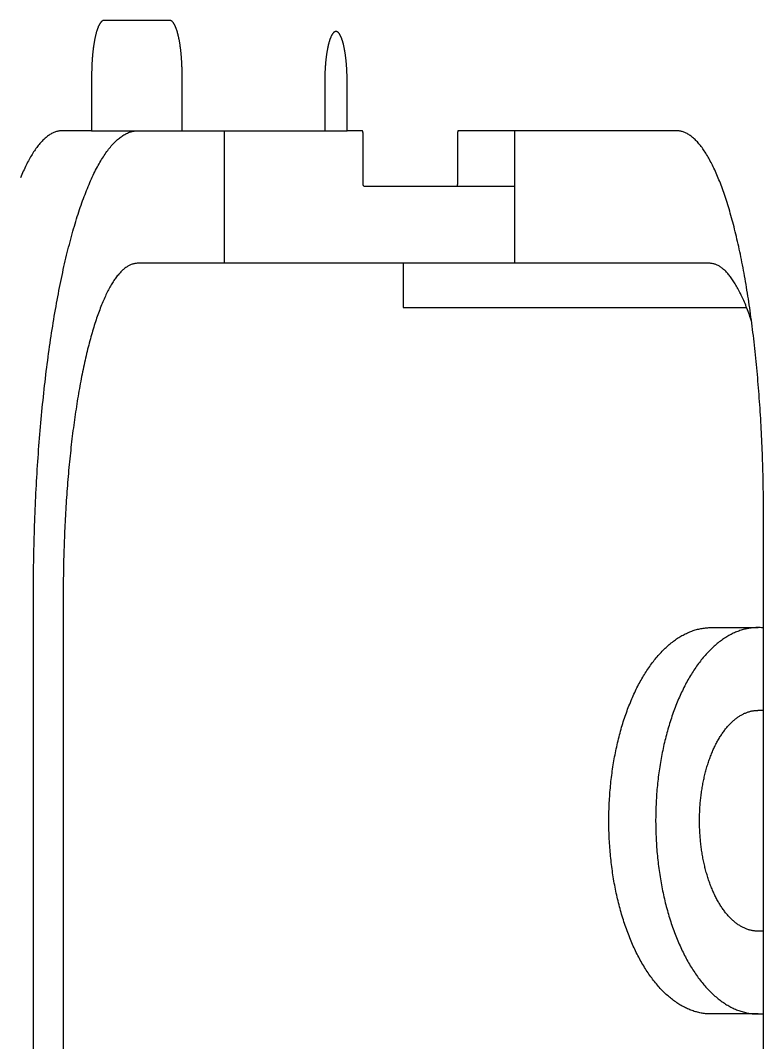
# Model space of a CAD drawing. Header units: millimetres. Extents: x 1084702 to 1166801, y 36632 to 124519.
# Drawn here: x 1098235.1 to 1098302.4, y 58023.4 to 58116 of the extents above; entities that cross this region are included whole.
import ezdxf

# ---------------------------------------------------------------- set-up
doc = ezdxf.new("R2010")
doc.units = ezdxf.units.MM
doc.header["$LTSCALE"] = 250
doc.linetypes.add('CENTER', pattern=[3, 2.5, -0.25, 0, -0.25])
doc.layers.get('0').update_dxf_attribs({"color": 255})

# ---------------------------------------------------------------- blocks, each defined once
blk = doc.blocks.new('PK65002M m platform_top')
at = {"linetype": 'Continuous'}
for p, q in [((-10151.965, 3397.2), (-10151.965, 3300.678)), ((-10088.515, 3307.677), (-10088.515, 3386.626)), ((-10085.816, 3386.626), (-10085.816, 3307.677)), ((-10151.462, 3345.676), (-10147.222, 3345.676)), ((-10151.965, 3338.176), (-10151.462, 3338.176)), ((-10151.965, 3318.176), (-10151.455, 3318.176)), ((-10147.222, 3310.676), (-10151.462, 3310.676)), ((-10119.317, 3281.677), (-10150.427, 3281.677)), ((-10119.317, 3277.677), (-10119.317, 3281.677)), ((-10147.061, 3277.677), (-10125.271, 3277.677)), ((-10129.389, 3265.678), (-10129.389, 3277.677)), ((-10125.271, 3277.677), (-10124.911, 3277.677)), ((-10124.911, 3277.677), (-10095.264, 3277.677)), ((-10103.106, 3265.678), (-10103.106, 3277.677)), ((-10115.752, 3270.678), (-10129.389, 3270.678)), ((-10115.684, 3270.388), (-10115.684, 3265.969)), ((-10144.091, 3265.678), (-10124.3, 3265.678)), ((-10115.617, 3265.678), (-10114.236, 3265.678)), ((-10114.236, 3265.678), (-10114.236, 3261.178)), ((-10099.29, 3265.678), (-10114.236, 3265.678)), ((-10112.211, 3261.178), (-10112.211, 3265.678)), ((-10099.29, 3265.678), (-10099.29, 3260.678)), ((-10096.164, 3265.677), (-10099.29, 3265.677)), ((-10091.088, 3265.678), (-10096.164, 3265.678)), ((-10091.088, 3260.678), (-10091.088, 3265.678)), ((-10091.088, 3265.678), (-10088.402, 3265.678)), ((-10098.165, 3255.678), (-10092.213, 3255.678))]:
    blk.add_line(p, q, dxfattribs=at)
for points in [[(-10151.462, 3345.676), (-10151.565, 3345.675), (-10151.668, 3345.672), (-10151.77, 3345.667), (-10151.873, 3345.659), (-10151.965, 3345.65)], [(-10144.012, 3338.598), (-10144.074, 3338.753), (-10144.136, 3338.907), (-10144.2, 3339.059), (-10144.264, 3339.21), (-10144.329, 3339.36), (-10144.395, 3339.508), (-10144.462, 3339.655), (-10144.53, 3339.801), (-10144.599, 3339.945), (-10144.668, 3340.088), (-10144.739, 3340.229), (-10144.81, 3340.369), (-10144.882, 3340.507), (-10144.955, 3340.644), (-10145.028, 3340.779), (-10145.103, 3340.913), (-10145.178, 3341.045), (-10145.254, 3341.176), (-10145.33, 3341.305), (-10145.408, 3341.432), (-10145.486, 3341.558), (-10145.565, 3341.682), (-10145.645, 3341.805), (-10145.725, 3341.926), (-10145.806, 3342.045), (-10145.888, 3342.162), (-10145.971, 3342.278), (-10146.054, 3342.392), (-10146.138, 3342.505), (-10146.222, 3342.615), (-10146.308, 3342.724), (-10146.393, 3342.831), (-10146.48, 3342.936), (-10146.567, 3343.04), (-10146.655, 3343.141), (-10146.743, 3343.241), (-10146.832, 3343.339), (-10146.921, 3343.435), (-10147.011, 3343.529), (-10147.102, 3343.621), (-10147.193, 3343.712), (-10147.285, 3343.8), (-10147.377, 3343.887), (-10147.47, 3343.971), (-10147.563, 3344.054), (-10147.657, 3344.135), (-10147.751, 3344.214), (-10147.845, 3344.291), (-10147.94, 3344.365), (-10148.036, 3344.438), (-10148.132, 3344.509), (-10148.228, 3344.578), (-10148.325, 3344.645), (-10148.422, 3344.71), (-10148.52, 3344.772), (-10148.618, 3344.833), (-10148.716, 3344.892), (-10148.815, 3344.948), (-10148.914, 3345.003), (-10149.013, 3345.055), (-10149.113, 3345.105), (-10149.213, 3345.154), (-10149.313, 3345.2), (-10149.414, 3345.244), (-10149.515, 3345.286), (-10149.616, 3345.326), (-10149.717, 3345.364), (-10149.818, 3345.399), (-10149.92, 3345.433), (-10150.022, 3345.464), (-10150.124, 3345.493), (-10150.226, 3345.52), (-10150.328, 3345.545), (-10150.431, 3345.568), (-10150.534, 3345.588), (-10150.636, 3345.607), (-10150.74, 3345.623), (-10150.843, 3345.637), (-10150.946, 3345.649), (-10151.049, 3345.659), (-10151.153, 3345.667), (-10151.256, 3345.672), (-10151.359, 3345.675), (-10151.462, 3345.676)], [(-10147.222, 3345.676), (-10147.119, 3345.675), (-10147.016, 3345.672), (-10146.914, 3345.667), (-10146.811, 3345.659), (-10146.709, 3345.649), (-10146.606, 3345.638), (-10146.504, 3345.624), (-10146.401, 3345.608), (-10146.299, 3345.589), (-10146.197, 3345.569), (-10146.095, 3345.547), (-10145.994, 3345.522), (-10145.892, 3345.495), (-10145.791, 3345.467), (-10145.689, 3345.436), (-10145.588, 3345.403), (-10145.487, 3345.367), (-10145.387, 3345.33), (-10145.286, 3345.291), (-10145.186, 3345.249), (-10145.086, 3345.206), (-10144.986, 3345.16), (-10144.886, 3345.112), (-10144.787, 3345.062), (-10144.688, 3345.01), (-10144.589, 3344.956), (-10144.491, 3344.9), (-10144.393, 3344.842), (-10144.295, 3344.782), (-10144.198, 3344.72), (-10144.101, 3344.656), (-10144.004, 3344.589), (-10143.908, 3344.521), (-10143.813, 3344.451), (-10143.717, 3344.378), (-10143.622, 3344.304), (-10143.528, 3344.228), (-10143.433, 3344.149), (-10143.34, 3344.069), (-10143.247, 3343.987), (-10143.154, 3343.903), (-10143.062, 3343.817), (-10142.97, 3343.729), (-10142.879, 3343.639), (-10142.788, 3343.547), (-10142.698, 3343.453), (-10142.609, 3343.357), (-10142.52, 3343.26), (-10142.431, 3343.16), (-10142.343, 3343.059), (-10142.256, 3342.956), (-10142.169, 3342.851), (-10142.083, 3342.744), (-10141.998, 3342.635), (-10141.913, 3342.525), (-10141.829, 3342.413), (-10141.745, 3342.299), (-10141.663, 3342.183), (-10141.581, 3342.066), (-10141.499, 3341.947), (-10141.418, 3341.826), (-10141.338, 3341.703), (-10141.259, 3341.579), (-10141.18, 3341.453), (-10141.103, 3341.326), (-10141.025, 3341.196), (-10140.949, 3341.065), (-10140.874, 3340.933), (-10140.799, 3340.799), (-10140.725, 3340.663), (-10140.652, 3340.526), (-10140.579, 3340.388), (-10140.508, 3340.247), (-10140.437, 3340.106), (-10140.367, 3339.963), (-10140.298, 3339.818), (-10140.23, 3339.672), (-10140.162, 3339.524), (-10140.096, 3339.375), (-10140.03, 3339.225), (-10139.966, 3339.073), (-10139.902, 3338.92), (-10139.839, 3338.765), (-10139.777, 3338.61), (-10139.715, 3338.452), (-10139.655, 3338.294), (-10139.596, 3338.134), (-10139.538, 3337.973), (-10139.48, 3337.811), (-10139.424, 3337.648), (-10139.369, 3337.484), (-10139.314, 3337.318), (-10139.261, 3337.152), (-10139.209, 3336.984), (-10139.157, 3336.816), (-10139.107, 3336.647), (-10139.058, 3336.477), (-10139.009, 3336.305), (-10138.962, 3336.133), (-10138.916, 3335.96), (-10138.871, 3335.786), (-10138.827, 3335.611), (-10138.784, 3335.435), (-10138.742, 3335.258), (-10138.701, 3335.081), (-10138.661, 3334.903), (-10138.622, 3334.723), (-10138.584, 3334.543), (-10138.547, 3334.363), (-10138.511, 3334.181), (-10138.477, 3333.998), (-10138.443, 3333.815), (-10138.41, 3333.631), (-10138.379, 3333.447), (-10138.348, 3333.262), (-10138.319, 3333.076), (-10138.291, 3332.889), (-10138.264, 3332.702), (-10138.238, 3332.515), (-10138.213, 3332.327), (-10138.189, 3332.138), (-10138.166, 3331.949), (-10138.145, 3331.76), (-10138.124, 3331.57), (-10138.105, 3331.379), (-10138.087, 3331.188), (-10138.07, 3330.997), (-10138.054, 3330.805), (-10138.039, 3330.613), (-10138.025, 3330.421), (-10138.012, 3330.229), (-10138.001, 3330.036), (-10137.99, 3329.843), (-10137.981, 3329.649), (-10137.973, 3329.456), (-10137.966, 3329.262), (-10137.96, 3329.068), (-10137.956, 3328.874), (-10137.952, 3328.68), (-10137.95, 3328.486), (-10137.949, 3328.292), (-10137.948, 3328.098), (-10137.949, 3327.903), (-10137.952, 3327.709), (-10137.955, 3327.515), (-10137.959, 3327.321), (-10137.965, 3327.127), (-10137.972, 3326.933), (-10137.98, 3326.739), (-10137.989, 3326.545), (-10137.999, 3326.352), (-10138.01, 3326.159), (-10138.023, 3325.966), (-10138.036, 3325.773), (-10138.051, 3325.58), (-10138.067, 3325.388), (-10138.084, 3325.196), (-10138.102, 3325.005), (-10138.121, 3324.814), (-10138.141, 3324.623), (-10138.163, 3324.433), (-10138.186, 3324.243), (-10138.209, 3324.054), (-10138.234, 3323.865), (-10138.26, 3323.676), (-10138.287, 3323.488), (-10138.315, 3323.301), (-10138.345, 3323.114), (-10138.375, 3322.928), (-10138.407, 3322.743), (-10138.439, 3322.558), (-10138.473, 3322.374), (-10138.508, 3322.191), (-10138.543, 3322.008), (-10138.58, 3321.826), (-10138.618, 3321.645), (-10138.657, 3321.464), (-10138.698, 3321.285), (-10138.739, 3321.106), (-10138.781, 3320.928), (-10138.824, 3320.751), (-10138.869, 3320.575), (-10138.914, 3320.4), (-10138.96, 3320.226), (-10139.008, 3320.053), (-10139.056, 3319.881), (-10139.106, 3319.71), (-10139.156, 3319.541), (-10139.207, 3319.372), (-10139.26, 3319.205), (-10139.313, 3319.039), (-10139.367, 3318.874), (-10139.422, 3318.71), (-10139.478, 3318.548), (-10139.535, 3318.387), (-10139.593, 3318.227), (-10139.652, 3318.068), (-10139.712, 3317.911), (-10139.772, 3317.754)], [(-10151.462, 3310.676), (-10151.359, 3310.677), (-10151.257, 3310.681), (-10151.154, 3310.686), (-10151.051, 3310.694), (-10150.949, 3310.703), (-10150.846, 3310.715), (-10150.744, 3310.729), (-10150.642, 3310.745), (-10150.539, 3310.763), (-10150.437, 3310.783), (-10150.336, 3310.806), (-10150.234, 3310.83), (-10150.132, 3310.857), (-10150.031, 3310.886), (-10149.93, 3310.917), (-10149.829, 3310.95), (-10149.728, 3310.985), (-10149.627, 3311.022), (-10149.526, 3311.062), (-10149.426, 3311.103), (-10149.326, 3311.147), (-10149.226, 3311.193), (-10149.127, 3311.24), (-10149.027, 3311.29), (-10148.928, 3311.342), (-10148.83, 3311.396), (-10148.731, 3311.452), (-10148.633, 3311.51), (-10148.536, 3311.571), (-10148.438, 3311.633), (-10148.341, 3311.697), (-10148.245, 3311.763), (-10148.149, 3311.832), (-10148.053, 3311.902), (-10147.957, 3311.974), (-10147.862, 3312.049), (-10147.768, 3312.125), (-10147.674, 3312.203), (-10147.58, 3312.283), (-10147.487, 3312.366), (-10147.394, 3312.45), (-10147.302, 3312.536), (-10147.21, 3312.624), (-10147.119, 3312.714), (-10147.028, 3312.806), (-10146.938, 3312.9), (-10146.849, 3312.995), (-10146.76, 3313.093), (-10146.671, 3313.192), (-10146.583, 3313.294), (-10146.496, 3313.397), (-10146.41, 3313.502), (-10146.324, 3313.609), (-10146.238, 3313.717), (-10146.153, 3313.828), (-10146.069, 3313.94), (-10145.986, 3314.054), (-10145.903, 3314.169), (-10145.821, 3314.287), (-10145.739, 3314.406), (-10145.659, 3314.527), (-10145.579, 3314.649), (-10145.499, 3314.774), (-10145.421, 3314.9), (-10145.343, 3315.027), (-10145.266, 3315.156), (-10145.189, 3315.287), (-10145.114, 3315.419), (-10145.039, 3315.554), (-10144.965, 3315.689), (-10144.892, 3315.826), (-10144.819, 3315.965), (-10144.748, 3316.105), (-10144.677, 3316.247), (-10144.607, 3316.39), (-10144.538, 3316.535), (-10144.47, 3316.681), (-10144.403, 3316.828), (-10144.336, 3316.977), (-10144.27, 3317.128), (-10144.206, 3317.279), (-10144.142, 3317.433), (-10144.079, 3317.587), (-10144.017, 3317.743), (-10143.956, 3317.9), (-10143.895, 3318.059), (-10143.836, 3318.218), (-10143.778, 3318.379), (-10143.721, 3318.541), (-10143.664, 3318.704), (-10143.609, 3318.869), (-10143.555, 3319.034), (-10143.501, 3319.201), (-10143.449, 3319.368), (-10143.398, 3319.537), (-10143.347, 3319.706), (-10143.298, 3319.876), (-10143.25, 3320.047), (-10143.203, 3320.22), (-10143.156, 3320.393), (-10143.111, 3320.567), (-10143.067, 3320.742), (-10143.024, 3320.917), (-10142.982, 3321.094), (-10142.941, 3321.272), (-10142.901, 3321.45), (-10142.862, 3321.629), (-10142.824, 3321.809), (-10142.787, 3321.99), (-10142.751, 3322.172), (-10142.717, 3322.354), (-10142.683, 3322.537), (-10142.651, 3322.721), (-10142.619, 3322.906), (-10142.589, 3323.091), (-10142.559, 3323.277), (-10142.531, 3323.463), (-10142.504, 3323.65), (-10142.478, 3323.838), (-10142.453, 3324.026), (-10142.429, 3324.214), (-10142.407, 3324.403), (-10142.385, 3324.593), (-10142.365, 3324.783), (-10142.345, 3324.973), (-10142.327, 3325.164), (-10142.31, 3325.356), (-10142.294, 3325.547), (-10142.279, 3325.739), (-10142.265, 3325.931), (-10142.253, 3326.124), (-10142.241, 3326.317), (-10142.231, 3326.51), (-10142.221, 3326.703), (-10142.213, 3326.897), (-10142.206, 3327.091), (-10142.201, 3327.284), (-10142.196, 3327.478), (-10142.192, 3327.672), (-10142.19, 3327.867), (-10142.189, 3328.061), (-10142.189, 3328.255), (-10142.19, 3328.449), (-10142.192, 3328.643), (-10142.195, 3328.838), (-10142.2, 3329.032), (-10142.205, 3329.226), (-10142.212, 3329.42), (-10142.22, 3329.614), (-10142.229, 3329.807), (-10142.239, 3330.001), (-10142.25, 3330.194), (-10142.263, 3330.387), (-10142.276, 3330.58), (-10142.291, 3330.772), (-10142.307, 3330.964), (-10142.324, 3331.156), (-10142.342, 3331.348), (-10142.361, 3331.539), (-10142.382, 3331.729), (-10142.403, 3331.92), (-10142.426, 3332.11), (-10142.45, 3332.299), (-10142.474, 3332.488), (-10142.5, 3332.676), (-10142.527, 3332.864), (-10142.556, 3333.052), (-10142.585, 3333.238), (-10142.615, 3333.424), (-10142.647, 3333.61), (-10142.679, 3333.794), (-10142.713, 3333.979), (-10142.748, 3334.162), (-10142.784, 3334.345), (-10142.821, 3334.526), (-10142.859, 3334.707), (-10142.898, 3334.888), (-10142.938, 3335.068), (-10142.979, 3335.246), (-10143.021, 3335.424), (-10143.065, 3335.601), (-10143.109, 3335.777), (-10143.154, 3335.952), (-10143.201, 3336.126), (-10143.248, 3336.299), (-10143.297, 3336.471), (-10143.346, 3336.642), (-10143.396, 3336.812), (-10143.448, 3336.98), (-10143.5, 3337.148), (-10143.553, 3337.314), (-10143.607, 3337.479), (-10143.662, 3337.642), (-10143.718, 3337.805), (-10143.775, 3337.966), (-10143.833, 3338.126), (-10143.892, 3338.284), (-10143.952, 3338.442), (-10144.012, 3338.598)], [(-10151.462, 3338.176), (-10151.402, 3338.176), (-10151.334, 3338.173), (-10151.266, 3338.169), (-10151.199, 3338.164), (-10151.131, 3338.157), (-10151.064, 3338.148), (-10150.996, 3338.137), (-10150.929, 3338.125), (-10150.861, 3338.112), (-10150.794, 3338.096), (-10150.727, 3338.079), (-10150.66, 3338.061), (-10150.593, 3338.041), (-10150.526, 3338.019), (-10150.46, 3337.996), (-10150.393, 3337.971), (-10150.327, 3337.944), (-10150.261, 3337.916), (-10150.195, 3337.886), (-10150.129, 3337.855), (-10150.064, 3337.822), (-10149.998, 3337.787), (-10149.933, 3337.751), (-10149.869, 3337.713), (-10149.804, 3337.674), (-10149.74, 3337.633), (-10149.676, 3337.591), (-10149.612, 3337.547), (-10149.548, 3337.501), (-10149.485, 3337.454), (-10149.422, 3337.405), (-10149.36, 3337.355), (-10149.298, 3337.304), (-10149.236, 3337.251), (-10149.174, 3337.196), (-10149.113, 3337.14), (-10149.053, 3337.082), (-10148.992, 3337.023), (-10148.932, 3336.963), (-10148.873, 3336.901), (-10148.814, 3336.838), (-10148.756, 3336.774), (-10148.698, 3336.708), (-10148.641, 3336.641), (-10148.584, 3336.572), (-10148.527, 3336.502), (-10148.471, 3336.431), (-10148.416, 3336.359), (-10148.361, 3336.285), (-10148.307, 3336.21), (-10148.253, 3336.133), (-10148.199, 3336.056), (-10148.146, 3335.977), (-10148.094, 3335.896), (-10148.042, 3335.815), (-10147.991, 3335.732), (-10147.94, 3335.648), (-10147.89, 3335.563), (-10147.841, 3335.476), (-10147.792, 3335.389), (-10147.743, 3335.3), (-10147.696, 3335.21), (-10147.648, 3335.119), (-10147.602, 3335.027), (-10147.556, 3334.933), (-10147.511, 3334.839), (-10147.466, 3334.743), (-10147.422, 3334.646), (-10147.378, 3334.549), (-10147.336, 3334.45), (-10147.294, 3334.35), (-10147.252, 3334.249), (-10147.212, 3334.147), (-10147.172, 3334.045), (-10147.132, 3333.941), (-10147.094, 3333.836), (-10147.056, 3333.73), (-10147.018, 3333.624), (-10146.982, 3333.516), (-10146.946, 3333.408), (-10146.911, 3333.299), (-10146.877, 3333.189), (-10146.843, 3333.078), (-10146.811, 3332.966), (-10146.779, 3332.854), (-10146.747, 3332.74), (-10146.717, 3332.626), (-10146.687, 3332.511), (-10146.658, 3332.395), (-10146.63, 3332.279), (-10146.602, 3332.162), (-10146.576, 3332.045), (-10146.55, 3331.926), (-10146.525, 3331.808), (-10146.501, 3331.688), (-10146.477, 3331.568), (-10146.455, 3331.447), (-10146.433, 3331.326), (-10146.412, 3331.204), (-10146.392, 3331.082), (-10146.372, 3330.959), (-10146.354, 3330.836), (-10146.336, 3330.712), (-10146.32, 3330.588), (-10146.304, 3330.464), (-10146.289, 3330.339), (-10146.274, 3330.213), (-10146.261, 3330.088), (-10146.248, 3329.962), (-10146.237, 3329.835), (-10146.226, 3329.709), (-10146.216, 3329.582), (-10146.207, 3329.455), (-10146.198, 3329.328), (-10146.191, 3329.2), (-10146.184, 3329.072), (-10146.179, 3328.944), (-10146.174, 3328.817), (-10146.17, 3328.688), (-10146.167, 3328.56), (-10146.165, 3328.432), (-10146.164, 3328.304), (-10146.163, 3328.176)], [(-10146.163, 3328.176), (-10146.164, 3328.049), (-10146.165, 3327.921), (-10146.167, 3327.794), (-10146.17, 3327.667), (-10146.174, 3327.539), (-10146.179, 3327.413), (-10146.184, 3327.286), (-10146.191, 3327.159), (-10146.198, 3327.033), (-10146.206, 3326.907), (-10146.215, 3326.781), (-10146.225, 3326.655), (-10146.235, 3326.53), (-10146.247, 3326.404), (-10146.259, 3326.279), (-10146.273, 3326.154), (-10146.287, 3326.03), (-10146.302, 3325.905), (-10146.317, 3325.781), (-10146.334, 3325.658), (-10146.351, 3325.535), (-10146.369, 3325.412), (-10146.389, 3325.291), (-10146.408, 3325.169), (-10146.429, 3325.047), (-10146.451, 3324.926), (-10146.473, 3324.806), (-10146.496, 3324.686), (-10146.52, 3324.567), (-10146.545, 3324.449), (-10146.571, 3324.331), (-10146.597, 3324.213), (-10146.624, 3324.097), (-10146.652, 3323.981), (-10146.681, 3323.865), (-10146.71, 3323.75), (-10146.741, 3323.636), (-10146.772, 3323.522), (-10146.804, 3323.41), (-10146.836, 3323.298), (-10146.87, 3323.187), (-10146.904, 3323.077), (-10146.939, 3322.967), (-10146.974, 3322.859), (-10147.011, 3322.751), (-10147.048, 3322.644), (-10147.086, 3322.538), (-10147.124, 3322.433), (-10147.163, 3322.329), (-10147.203, 3322.226), (-10147.244, 3322.123), (-10147.285, 3322.022), (-10147.327, 3321.922), (-10147.37, 3321.823), (-10147.414, 3321.724), (-10147.458, 3321.627), (-10147.502, 3321.531), (-10147.548, 3321.436), (-10147.594, 3321.342), (-10147.64, 3321.249), (-10147.688, 3321.158), (-10147.735, 3321.067), (-10147.784, 3320.978), (-10147.833, 3320.889), (-10147.883, 3320.802), (-10147.933, 3320.716), (-10147.984, 3320.632), (-10148.036, 3320.548), (-10148.088, 3320.466), (-10148.14, 3320.385), (-10148.194, 3320.305), (-10148.247, 3320.227), (-10148.301, 3320.15), (-10148.356, 3320.074), (-10148.412, 3319.999), (-10148.467, 3319.926), (-10148.524, 3319.855), (-10148.58, 3319.784), (-10148.638, 3319.715), (-10148.695, 3319.648), (-10148.753, 3319.581), (-10148.812, 3319.517), (-10148.871, 3319.454), (-10148.93, 3319.392), (-10148.989, 3319.332), (-10149.049, 3319.273), (-10149.109, 3319.216), (-10149.17, 3319.16), (-10149.231, 3319.106), (-10149.292, 3319.053), (-10149.354, 3319.002), (-10149.416, 3318.952), (-10149.478, 3318.904), (-10149.541, 3318.857), (-10149.604, 3318.811), (-10149.667, 3318.767), (-10149.731, 3318.725), (-10149.795, 3318.684), (-10149.859, 3318.645), (-10149.923, 3318.607), (-10149.988, 3318.571), (-10150.053, 3318.536), (-10150.118, 3318.503), (-10150.184, 3318.472), (-10150.249, 3318.442), (-10150.315, 3318.413), (-10150.381, 3318.386), (-10150.447, 3318.361), (-10150.514, 3318.338), (-10150.58, 3318.316), (-10150.647, 3318.295), (-10150.714, 3318.276), (-10150.781, 3318.259), (-10150.848, 3318.244), (-10150.915, 3318.23), (-10150.982, 3318.217), (-10151.05, 3318.207), (-10151.117, 3318.197), (-10151.185, 3318.19), (-10151.252, 3318.184), (-10151.32, 3318.18), (-10151.388, 3318.177), (-10151.455, 3318.176)], [(-10139.772, 3317.754), (-10139.834, 3317.599), (-10139.896, 3317.446), (-10139.96, 3317.293), (-10140.024, 3317.142), (-10140.089, 3316.993), (-10140.155, 3316.844), (-10140.222, 3316.697), (-10140.29, 3316.552), (-10140.359, 3316.407), (-10140.428, 3316.264), (-10140.498, 3316.123), (-10140.57, 3315.984), (-10140.642, 3315.845), (-10140.714, 3315.709), (-10140.788, 3315.573), (-10140.862, 3315.439), (-10140.937, 3315.307), (-10141.013, 3315.177), (-10141.09, 3315.048), (-10141.168, 3314.92), (-10141.246, 3314.794), (-10141.325, 3314.67), (-10141.404, 3314.548), (-10141.485, 3314.427), (-10141.566, 3314.308), (-10141.648, 3314.19), (-10141.73, 3314.074), (-10141.814, 3313.96), (-10141.898, 3313.848), (-10141.982, 3313.738), (-10142.067, 3313.629), (-10142.153, 3313.522), (-10142.24, 3313.417), (-10142.327, 3313.313), (-10142.414, 3313.211), (-10142.503, 3313.112), (-10142.592, 3313.014), (-10142.681, 3312.918), (-10142.771, 3312.824), (-10142.862, 3312.731), (-10142.953, 3312.641), (-10143.045, 3312.552), (-10143.137, 3312.466), (-10143.229, 3312.381), (-10143.323, 3312.298), (-10143.416, 3312.218), (-10143.511, 3312.139), (-10143.605, 3312.062), (-10143.7, 3311.987), (-10143.796, 3311.914), (-10143.892, 3311.844), (-10143.988, 3311.775), (-10144.085, 3311.708), (-10144.182, 3311.643), (-10144.28, 3311.58), (-10144.378, 3311.52), (-10144.476, 3311.461), (-10144.575, 3311.404), (-10144.674, 3311.35), (-10144.773, 3311.297), (-10144.873, 3311.247), (-10144.973, 3311.199), (-10145.073, 3311.153), (-10145.173, 3311.109), (-10145.274, 3311.067), (-10145.375, 3311.027), (-10145.476, 3310.989), (-10145.578, 3310.953), (-10145.68, 3310.92), (-10145.782, 3310.889), (-10145.884, 3310.859), (-10145.986, 3310.832), (-10146.088, 3310.808), (-10146.191, 3310.785), (-10146.293, 3310.764), (-10146.396, 3310.746), (-10146.499, 3310.73), (-10146.602, 3310.715), (-10146.706, 3310.703), (-10146.809, 3310.694), (-10146.912, 3310.686), (-10147.016, 3310.681), (-10147.119, 3310.677), (-10147.222, 3310.676)], [(-10151.965, 3310.702), (-10151.875, 3310.694), (-10151.772, 3310.686), (-10151.668, 3310.681), (-10151.565, 3310.677), (-10151.462, 3310.676)], [(-10095.264, 3277.677), (-10095.199, 3277.679), (-10095.134, 3277.683), (-10095.07, 3277.69), (-10095.005, 3277.699), (-10094.941, 3277.712), (-10094.877, 3277.727), (-10094.812, 3277.744), (-10094.748, 3277.765), (-10094.684, 3277.788), (-10094.62, 3277.814), (-10094.555, 3277.843), (-10094.491, 3277.874), (-10094.427, 3277.908), (-10094.363, 3277.945), (-10094.299, 3277.985), (-10094.236, 3278.027), (-10094.172, 3278.072), (-10094.108, 3278.12), (-10094.045, 3278.17), (-10093.981, 3278.224), (-10093.918, 3278.28), (-10093.855, 3278.338), (-10093.792, 3278.399), (-10093.729, 3278.463), (-10093.666, 3278.53), (-10093.603, 3278.599), (-10093.541, 3278.671), (-10093.478, 3278.746), (-10093.416, 3278.823), (-10093.354, 3278.903), (-10093.292, 3278.986), (-10093.231, 3279.071), (-10093.169, 3279.159), (-10093.108, 3279.249), (-10093.047, 3279.342), (-10092.986, 3279.438), (-10092.925, 3279.536), (-10092.864, 3279.637), (-10092.804, 3279.74), (-10092.744, 3279.846), (-10092.684, 3279.955), (-10092.625, 3280.066), (-10092.565, 3280.18), (-10092.506, 3280.296), (-10092.447, 3280.414), (-10092.389, 3280.536), (-10092.33, 3280.659), (-10092.272, 3280.785), (-10092.214, 3280.914), (-10092.157, 3281.045), (-10092.1, 3281.179), (-10092.043, 3281.315), (-10091.986, 3281.453), (-10091.929, 3281.594), (-10091.873, 3281.737), (-10091.818, 3281.883), (-10091.762, 3282.031), (-10091.707, 3282.182), (-10091.652, 3282.335), (-10091.598, 3282.49), (-10091.543, 3282.647), (-10091.49, 3282.807), (-10091.436, 3282.969), (-10091.383, 3283.134), (-10091.33, 3283.3), (-10091.278, 3283.469), (-10091.226, 3283.64), (-10091.174, 3283.813), (-10091.123, 3283.989), (-10091.072, 3284.166), (-10091.021, 3284.346), (-10090.971, 3284.528), (-10090.921, 3284.712), (-10090.872, 3284.898), (-10090.823, 3285.087), (-10090.774, 3285.278), (-10090.726, 3285.47), (-10090.678, 3285.665), (-10090.631, 3285.862), (-10090.584, 3286.061), (-10090.538, 3286.261), (-10090.492, 3286.463), (-10090.446, 3286.668), (-10090.401, 3286.873), (-10090.357, 3287.081), (-10090.313, 3287.29), (-10090.269, 3287.501), (-10090.226, 3287.715), (-10090.183, 3287.93), (-10090.141, 3288.147), (-10090.099, 3288.365), (-10090.058, 3288.586), (-10090.017, 3288.808), (-10089.977, 3289.032), (-10089.937, 3289.257), (-10089.897, 3289.485), (-10089.859, 3289.714), (-10089.82, 3289.944), (-10089.782, 3290.176), (-10089.745, 3290.41), (-10089.708, 3290.646), (-10089.672, 3290.883), (-10089.636, 3291.121), (-10089.6, 3291.361), (-10089.566, 3291.602), (-10089.531, 3291.845), (-10089.497, 3292.09), (-10089.464, 3292.335), (-10089.431, 3292.583), (-10089.399, 3292.831), (-10089.368, 3293.081), (-10089.336, 3293.333), (-10089.306, 3293.586), (-10089.276, 3293.84), (-10089.246, 3294.095), (-10089.217, 3294.352), (-10089.189, 3294.61), (-10089.161, 3294.869), (-10089.134, 3295.129), (-10089.107, 3295.391), (-10089.081, 3295.653), (-10089.055, 3295.917), (-10089.03, 3296.182), (-10089.006, 3296.448), (-10088.982, 3296.715), (-10088.958, 3296.983), (-10088.936, 3297.252), (-10088.913, 3297.522), (-10088.892, 3297.793), (-10088.871, 3298.065), (-10088.85, 3298.337), (-10088.831, 3298.611), (-10088.811, 3298.885), (-10088.793, 3299.161), (-10088.775, 3299.437), (-10088.757, 3299.713), (-10088.74, 3299.991), (-10088.724, 3300.269), (-10088.708, 3300.548), (-10088.693, 3300.828), (-10088.679, 3301.108), (-10088.665, 3301.389), (-10088.652, 3301.67), (-10088.639, 3301.952), (-10088.627, 3302.235), (-10088.616, 3302.518), (-10088.605, 3302.802), (-10088.594, 3303.086), (-10088.585, 3303.371), (-10088.576, 3303.656), (-10088.568, 3303.941), (-10088.56, 3304.227), (-10088.553, 3304.513), (-10088.546, 3304.8), (-10088.54, 3305.087), (-10088.535, 3305.373), (-10088.53, 3305.661), (-10088.526, 3305.949), (-10088.523, 3306.237), (-10088.52, 3306.524), (-10088.518, 3306.813), (-10088.516, 3307.102), (-10088.515, 3307.39), (-10088.515, 3307.677)], [(-10085.816, 3307.677), (-10085.816, 3307.307), (-10085.817, 3306.936), (-10085.819, 3306.566), (-10085.821, 3306.195), (-10085.825, 3305.826), (-10085.829, 3305.458), (-10085.834, 3305.089), (-10085.839, 3304.719), (-10085.845, 3304.352), (-10085.852, 3303.983), (-10085.86, 3303.615), (-10085.868, 3303.247), (-10085.877, 3302.88), (-10085.887, 3302.513), (-10085.898, 3302.146), (-10085.909, 3301.779), (-10085.921, 3301.414), (-10085.934, 3301.048), (-10085.948, 3300.683), (-10085.962, 3300.319), (-10085.977, 3299.955), (-10085.992, 3299.592), (-10086.009, 3299.229), (-10086.026, 3298.866), (-10086.044, 3298.505), (-10086.062, 3298.144), (-10086.081, 3297.783), (-10086.101, 3297.424), (-10086.122, 3297.065), (-10086.144, 3296.707), (-10086.166, 3296.35), (-10086.189, 3295.994), (-10086.212, 3295.638), (-10086.236, 3295.284), (-10086.261, 3294.93), (-10086.287, 3294.578), (-10086.313, 3294.226), (-10086.34, 3293.876), (-10086.368, 3293.527), (-10086.396, 3293.178), (-10086.426, 3292.831), (-10086.455, 3292.485), (-10086.486, 3292.14), (-10086.517, 3291.796), (-10086.549, 3291.454), (-10086.581, 3291.113), (-10086.615, 3290.773), (-10086.649, 3290.434), (-10086.683, 3290.097), (-10086.718, 3289.761), (-10086.754, 3289.426), (-10086.791, 3289.093), (-10086.828, 3288.761), (-10086.866, 3288.43), (-10086.905, 3288.102), (-10086.944, 3287.774), (-10086.984, 3287.448), (-10087.024, 3287.124), (-10087.065, 3286.801), (-10087.107, 3286.48), (-10087.15, 3286.16), (-10087.193, 3285.843), (-10087.236, 3285.527), (-10087.281, 3285.212), (-10087.326, 3284.899), (-10087.371, 3284.588), (-10087.417, 3284.279), (-10087.464, 3283.972), (-10087.512, 3283.666), (-10087.56, 3283.362), (-10087.608, 3283.061), (-10087.658, 3282.761), (-10087.708, 3282.463), (-10087.758, 3282.167), (-10087.809, 3281.874), (-10087.861, 3281.582), (-10087.913, 3281.292), (-10087.965, 3281.004), (-10088.019, 3280.719), (-10088.073, 3280.435), (-10088.127, 3280.154), (-10088.182, 3279.875), (-10088.238, 3279.598), (-10088.294, 3279.322), (-10088.35, 3279.049), (-10088.408, 3278.778), (-10088.465, 3278.51), (-10088.524, 3278.244), (-10088.582, 3277.981), (-10088.642, 3277.72), (-10088.701, 3277.462), (-10088.761, 3277.206), (-10088.822, 3276.953), (-10088.883, 3276.702), (-10088.945, 3276.453), (-10089.007, 3276.207), (-10089.069, 3275.963), (-10089.132, 3275.722), (-10089.196, 3275.483), (-10089.26, 3275.247), (-10089.325, 3275.013), (-10089.39, 3274.781), (-10089.455, 3274.552), (-10089.521, 3274.326), (-10089.587, 3274.102), (-10089.654, 3273.881), (-10089.721, 3273.663), (-10089.789, 3273.447), (-10089.857, 3273.234), (-10089.925, 3273.024), (-10089.994, 3272.816), (-10090.064, 3272.611), (-10090.133, 3272.409), (-10090.203, 3272.209), (-10090.274, 3272.012), (-10090.345, 3271.818), (-10090.416, 3271.627), (-10090.488, 3271.438), (-10090.56, 3271.253), (-10090.632, 3271.07), (-10090.705, 3270.89), (-10090.778, 3270.712), (-10090.851, 3270.538), (-10090.925, 3270.367), (-10091, 3270.198), (-10091.074, 3270.032), (-10091.149, 3269.869), (-10091.224, 3269.709), (-10091.3, 3269.552), (-10091.375, 3269.399), (-10091.452, 3269.247), (-10091.528, 3269.099), (-10091.605, 3268.954), (-10091.682, 3268.812), (-10091.759, 3268.673), (-10091.837, 3268.537), (-10091.914, 3268.405), (-10091.993, 3268.275), (-10092.071, 3268.148), (-10092.15, 3268.024), (-10092.228, 3267.903), (-10092.307, 3267.786), (-10092.387, 3267.671), (-10092.466, 3267.56), (-10092.546, 3267.452), (-10092.626, 3267.347), (-10092.706, 3267.245), (-10092.787, 3267.146), (-10092.867, 3267.05), (-10092.948, 3266.958), (-10093.029, 3266.869), (-10093.11, 3266.783), (-10093.192, 3266.7), (-10093.273, 3266.62), (-10093.355, 3266.543), (-10093.437, 3266.47), (-10093.519, 3266.4), (-10093.601, 3266.333), (-10093.683, 3266.269), (-10093.765, 3266.209), (-10093.848, 3266.151), (-10093.93, 3266.097), (-10094.013, 3266.047), (-10094.096, 3265.999), (-10094.179, 3265.955), (-10094.262, 3265.914), (-10094.345, 3265.876), (-10094.429, 3265.841), (-10094.512, 3265.81), (-10094.595, 3265.782), (-10094.679, 3265.758), (-10094.762, 3265.736), (-10094.846, 3265.718), (-10094.929, 3265.704), (-10095.013, 3265.692), (-10095.097, 3265.684), (-10095.18, 3265.679), (-10095.2, 3265.678)], [(-10151.965, 3300.678), (-10151.964, 3300.355), (-10151.963, 3300.032), (-10151.962, 3299.709), (-10151.959, 3299.385), (-10151.956, 3299.064), (-10151.953, 3298.742), (-10151.948, 3298.42), (-10151.943, 3298.098), (-10151.938, 3297.777), (-10151.931, 3297.456), (-10151.924, 3297.135), (-10151.917, 3296.814), (-10151.908, 3296.494), (-10151.899, 3296.173), (-10151.889, 3295.853), (-10151.879, 3295.534), (-10151.868, 3295.215), (-10151.856, 3294.896), (-10151.844, 3294.578), (-10151.831, 3294.261), (-10151.818, 3293.944), (-10151.803, 3293.627), (-10151.788, 3293.311), (-10151.773, 3292.995), (-10151.756, 3292.68), (-10151.739, 3292.366), (-10151.722, 3292.053), (-10151.704, 3291.74), (-10151.685, 3291.428), (-10151.665, 3291.116), (-10151.645, 3290.806), (-10151.624, 3290.496), (-10151.603, 3290.187), (-10151.581, 3289.879), (-10151.558, 3289.572), (-10151.534, 3289.266), (-10151.51, 3288.961), (-10151.486, 3288.657), (-10151.46, 3288.354), (-10151.434, 3288.052), (-10151.408, 3287.751), (-10151.381, 3287.451), (-10151.353, 3287.152), (-10151.324, 3286.854), (-10151.295, 3286.558), (-10151.266, 3286.262), (-10151.236, 3285.968), (-10151.205, 3285.675), (-10151.173, 3285.384), (-10151.141, 3285.093), (-10151.108, 3284.804), (-10151.075, 3284.516), (-10151.041, 3284.23), (-10151.007, 3283.945), (-10150.971, 3283.662), (-10150.936, 3283.38), (-10150.899, 3283.099), (-10150.863, 3282.819), (-10150.825, 3282.542), (-10150.787, 3282.266), (-10150.748, 3281.991), (-10150.709, 3281.718), (-10150.67, 3281.446), (-10150.629, 3281.177), (-10150.588, 3280.908), (-10150.547, 3280.642), (-10150.505, 3280.377), (-10150.462, 3280.114), (-10150.419, 3279.853), (-10150.376, 3279.594), (-10150.331, 3279.336), (-10150.287, 3279.08), (-10150.242, 3278.826), (-10150.196, 3278.575), (-10150.15, 3278.324), (-10150.103, 3278.076), (-10150.056, 3277.83), (-10150.008, 3277.585), (-10149.959, 3277.343), (-10149.911, 3277.103), (-10149.861, 3276.864), (-10149.811, 3276.627), (-10149.761, 3276.393), (-10149.71, 3276.161), (-10149.659, 3275.931), (-10149.607, 3275.704), (-10149.555, 3275.478), (-10149.503, 3275.256), (-10149.45, 3275.035), (-10149.396, 3274.816), (-10149.342, 3274.6), (-10149.288, 3274.386), (-10149.233, 3274.174), (-10149.178, 3273.964), (-10149.122, 3273.756), (-10149.066, 3273.551), (-10149.01, 3273.348), (-10148.953, 3273.148), (-10148.896, 3272.949), (-10148.838, 3272.754), (-10148.78, 3272.56), (-10148.721, 3272.369), (-10148.662, 3272.18), (-10148.603, 3271.994), (-10148.543, 3271.81), (-10148.483, 3271.629), (-10148.423, 3271.45), (-10148.362, 3271.274), (-10148.301, 3271.1), (-10148.239, 3270.929), (-10148.177, 3270.76), (-10148.115, 3270.594), (-10148.052, 3270.43), (-10147.989, 3270.268), (-10147.926, 3270.11), (-10147.862, 3269.954), (-10147.798, 3269.8), (-10147.734, 3269.65), (-10147.669, 3269.501), (-10147.604, 3269.356), (-10147.539, 3269.213), (-10147.474, 3269.073), (-10147.408, 3268.935), (-10147.342, 3268.8), (-10147.275, 3268.668), (-10147.209, 3268.539), (-10147.142, 3268.412), (-10147.075, 3268.288), (-10147.007, 3268.167), (-10146.94, 3268.049), (-10146.872, 3267.933), (-10146.803, 3267.82), (-10146.735, 3267.71), (-10146.666, 3267.603), (-10146.597, 3267.499), (-10146.528, 3267.397), (-10146.459, 3267.298), (-10146.39, 3267.203), (-10146.32, 3267.11), (-10146.25, 3267.019), (-10146.18, 3266.932), (-10146.11, 3266.848), (-10146.039, 3266.766), (-10145.968, 3266.688), (-10145.898, 3266.612), (-10145.827, 3266.539), (-10145.756, 3266.469), (-10145.684, 3266.402), (-10145.613, 3266.338), (-10145.541, 3266.277), (-10145.47, 3266.219), (-10145.398, 3266.164), (-10145.326, 3266.112), (-10145.254, 3266.062), (-10145.182, 3266.016), (-10145.11, 3265.972), (-10145.037, 3265.932), (-10144.965, 3265.895), (-10144.892, 3265.86), (-10144.82, 3265.829), (-10144.747, 3265.8), (-10144.675, 3265.775), (-10144.602, 3265.752), (-10144.529, 3265.733), (-10144.456, 3265.716), (-10144.383, 3265.702), (-10144.31, 3265.692), (-10144.237, 3265.684), (-10144.164, 3265.68), (-10144.091, 3265.678)], [(-10088.402, 3265.678), (-10088.329, 3265.68), (-10088.256, 3265.684), (-10088.184, 3265.692), (-10088.111, 3265.702), (-10088.039, 3265.716), (-10087.966, 3265.732), (-10087.894, 3265.751), (-10087.821, 3265.774), (-10087.749, 3265.799), (-10087.677, 3265.827), (-10087.605, 3265.858), (-10087.532, 3265.892), (-10087.46, 3265.93), (-10087.388, 3265.97), (-10087.316, 3266.013), (-10087.245, 3266.059), (-10087.173, 3266.107), (-10087.101, 3266.159), (-10087.03, 3266.214), (-10086.958, 3266.272), (-10086.887, 3266.333), (-10086.816, 3266.396), (-10086.744, 3266.463), (-10086.673, 3266.532), (-10086.603, 3266.605), (-10086.532, 3266.68), (-10086.461, 3266.758), (-10086.391, 3266.839), (-10086.321, 3266.923), (-10086.251, 3267.01), (-10086.181, 3267.1), (-10086.111, 3267.192), (-10086.042, 3267.288), (-10085.973, 3267.386), (-10085.903, 3267.487), (-10085.835, 3267.591), (-10085.766, 3267.698), (-10085.698, 3267.808), (-10085.629, 3267.92), (-10085.561, 3268.035), (-10085.494, 3268.154), (-10085.426, 3268.274), (-10085.359, 3268.398), (-10085.292, 3268.524), (-10085.225, 3268.653), (-10085.159, 3268.785), (-10085.093, 3268.92), (-10085.027, 3269.057), (-10084.961, 3269.197), (-10084.896, 3269.34), (-10084.831, 3269.485), (-10084.766, 3269.633), (-10084.702, 3269.784), (-10084.638, 3269.938)], [(-10150.879, 3282.94), (-10150.838, 3282.819), (-10150.785, 3282.659), (-10150.731, 3282.502), (-10150.677, 3282.347), (-10150.622, 3282.195), (-10150.567, 3282.045), (-10150.512, 3281.897), (-10150.456, 3281.751), (-10150.4, 3281.608), (-10150.344, 3281.467), (-10150.287, 3281.329), (-10150.23, 3281.193), (-10150.173, 3281.059), (-10150.116, 3280.928), (-10150.058, 3280.799), (-10150, 3280.673), (-10149.942, 3280.549), (-10149.883, 3280.427), (-10149.824, 3280.309), (-10149.765, 3280.192), (-10149.706, 3280.078), (-10149.646, 3279.967), (-10149.587, 3279.858), (-10149.527, 3279.752), (-10149.466, 3279.648), (-10149.406, 3279.547), (-10149.345, 3279.448), (-10149.284, 3279.352), (-10149.223, 3279.259), (-10149.162, 3279.168), (-10149.1, 3279.08), (-10149.038, 3278.994), (-10148.976, 3278.911), (-10148.914, 3278.831), (-10148.852, 3278.754), (-10148.79, 3278.679), (-10148.727, 3278.606), (-10148.664, 3278.537), (-10148.601, 3278.47), (-10148.538, 3278.405), (-10148.475, 3278.344), (-10148.412, 3278.285), (-10148.348, 3278.228), (-10148.285, 3278.175), (-10148.221, 3278.124), (-10148.157, 3278.076), (-10148.093, 3278.031), (-10148.029, 3277.988), (-10147.965, 3277.948), (-10147.901, 3277.911), (-10147.837, 3277.876), (-10147.772, 3277.844), (-10147.708, 3277.815), (-10147.643, 3277.789), (-10147.579, 3277.766), (-10147.514, 3277.745), (-10147.449, 3277.727), (-10147.385, 3277.712), (-10147.32, 3277.699), (-10147.255, 3277.69), (-10147.19, 3277.683), (-10147.125, 3277.679), (-10147.061, 3277.677)], [(-10124.232, 3265.978), (-10124.232, 3270.387), (-10124.232, 3270.397), (-10124.232, 3270.406), (-10124.232, 3270.415), (-10124.232, 3270.423), (-10124.231, 3270.432), (-10124.231, 3270.441), (-10124.23, 3270.45), (-10124.23, 3270.459), (-10124.229, 3270.467), (-10124.229, 3270.476), (-10124.228, 3270.484), (-10124.227, 3270.493), (-10124.226, 3270.501), (-10124.226, 3270.509), (-10124.225, 3270.517), (-10124.224, 3270.525), (-10124.223, 3270.533), (-10124.222, 3270.541), (-10124.22, 3270.549), (-10124.219, 3270.556), (-10124.218, 3270.563), (-10124.217, 3270.57), (-10124.215, 3270.577), (-10124.214, 3270.584), (-10124.213, 3270.591), (-10124.211, 3270.597), (-10124.21, 3270.603), (-10124.208, 3270.609), (-10124.207, 3270.614), (-10124.205, 3270.62), (-10124.203, 3270.625), (-10124.202, 3270.63), (-10124.2, 3270.635), (-10124.198, 3270.64), (-10124.196, 3270.644), (-10124.195, 3270.648), (-10124.193, 3270.652), (-10124.191, 3270.655), (-10124.189, 3270.659), (-10124.187, 3270.662), (-10124.185, 3270.665), (-10124.183, 3270.667), (-10124.181, 3270.67), (-10124.179, 3270.672), (-10124.177, 3270.673), (-10124.175, 3270.675), (-10124.173, 3270.676), (-10124.171, 3270.677), (-10124.169, 3270.678), (-10124.167, 3270.678), (-10124.165, 3270.678)], [(-10115.752, 3270.678), (-10115.75, 3270.678), (-10115.748, 3270.678), (-10115.746, 3270.677), (-10115.744, 3270.676), (-10115.742, 3270.675), (-10115.74, 3270.674), (-10115.738, 3270.672), (-10115.736, 3270.67), (-10115.734, 3270.667), (-10115.732, 3270.665), (-10115.73, 3270.662), (-10115.728, 3270.659), (-10115.726, 3270.656), (-10115.724, 3270.652), (-10115.722, 3270.648), (-10115.72, 3270.644), (-10115.719, 3270.64), (-10115.717, 3270.635), (-10115.715, 3270.631), (-10115.713, 3270.625), (-10115.712, 3270.62), (-10115.71, 3270.615), (-10115.708, 3270.609), (-10115.707, 3270.603), (-10115.705, 3270.597), (-10115.704, 3270.591), (-10115.703, 3270.584), (-10115.701, 3270.577), (-10115.7, 3270.571), (-10115.699, 3270.564), (-10115.697, 3270.556), (-10115.696, 3270.549), (-10115.695, 3270.542), (-10115.694, 3270.534), (-10115.693, 3270.526), (-10115.692, 3270.518), (-10115.691, 3270.51), (-10115.69, 3270.502), (-10115.689, 3270.494), (-10115.689, 3270.485), (-10115.688, 3270.477), (-10115.687, 3270.468), (-10115.687, 3270.459), (-10115.686, 3270.451), (-10115.686, 3270.442), (-10115.685, 3270.433), (-10115.685, 3270.424), (-10115.685, 3270.415), (-10115.684, 3270.406), (-10115.684, 3270.397), (-10115.684, 3270.388)], [(-10124.3, 3265.678), (-10124.298, 3265.679), (-10124.296, 3265.679), (-10124.294, 3265.68), (-10124.292, 3265.681), (-10124.29, 3265.682), (-10124.288, 3265.683), (-10124.286, 3265.685), (-10124.284, 3265.687), (-10124.282, 3265.689), (-10124.28, 3265.692), (-10124.278, 3265.695), (-10124.276, 3265.698), (-10124.274, 3265.701), (-10124.272, 3265.705), (-10124.27, 3265.709), (-10124.269, 3265.713), (-10124.267, 3265.717), (-10124.265, 3265.722), (-10124.263, 3265.726), (-10124.262, 3265.731), (-10124.26, 3265.737), (-10124.258, 3265.742), (-10124.257, 3265.748), (-10124.255, 3265.754), (-10124.254, 3265.76), (-10124.252, 3265.766), (-10124.251, 3265.773), (-10124.249, 3265.779), (-10124.248, 3265.786), (-10124.247, 3265.793), (-10124.246, 3265.8), (-10124.244, 3265.808), (-10124.243, 3265.815), (-10124.242, 3265.823), (-10124.241, 3265.831), (-10124.24, 3265.839), (-10124.239, 3265.847), (-10124.238, 3265.855), (-10124.238, 3265.863), (-10124.237, 3265.872), (-10124.236, 3265.88), (-10124.235, 3265.889), (-10124.235, 3265.897), (-10124.234, 3265.906), (-10124.234, 3265.915), (-10124.233, 3265.924), (-10124.233, 3265.933), (-10124.233, 3265.942), (-10124.233, 3265.951), (-10124.232, 3265.96), (-10124.232, 3265.969), (-10124.232, 3265.978)], [(-10115.684, 3265.969), (-10115.684, 3265.96), (-10115.684, 3265.951), (-10115.684, 3265.942), (-10115.683, 3265.933), (-10115.683, 3265.925), (-10115.683, 3265.916), (-10115.682, 3265.907), (-10115.682, 3265.898), (-10115.681, 3265.89), (-10115.681, 3265.881), (-10115.68, 3265.872), (-10115.679, 3265.864), (-10115.678, 3265.856), (-10115.677, 3265.847), (-10115.677, 3265.839), (-10115.676, 3265.831), (-10115.675, 3265.824), (-10115.673, 3265.816), (-10115.672, 3265.808), (-10115.671, 3265.801), (-10115.67, 3265.794), (-10115.669, 3265.786), (-10115.667, 3265.78), (-10115.666, 3265.773), (-10115.664, 3265.766), (-10115.663, 3265.76), (-10115.661, 3265.754), (-10115.66, 3265.748), (-10115.658, 3265.742), (-10115.657, 3265.737), (-10115.655, 3265.732), (-10115.653, 3265.727), (-10115.652, 3265.722), (-10115.65, 3265.717), (-10115.648, 3265.713), (-10115.646, 3265.709), (-10115.645, 3265.705), (-10115.643, 3265.701), (-10115.641, 3265.698), (-10115.639, 3265.695), (-10115.637, 3265.692), (-10115.635, 3265.69), (-10115.633, 3265.687), (-10115.631, 3265.685), (-10115.629, 3265.683), (-10115.627, 3265.682), (-10115.625, 3265.681), (-10115.623, 3265.68), (-10115.621, 3265.679), (-10115.619, 3265.679), (-10115.617, 3265.678)], [(-10114.236, 3261.178), (-10114.236, 3261.109), (-10114.235, 3261.04), (-10114.235, 3260.971), (-10114.234, 3260.901), (-10114.233, 3260.833), (-10114.231, 3260.764), (-10114.23, 3260.696), (-10114.228, 3260.627), (-10114.226, 3260.559), (-10114.224, 3260.49), (-10114.221, 3260.422), (-10114.219, 3260.354), (-10114.216, 3260.286), (-10114.212, 3260.218), (-10114.209, 3260.151), (-10114.205, 3260.083), (-10114.201, 3260.017), (-10114.197, 3259.95), (-10114.193, 3259.883), (-10114.188, 3259.817), (-10114.183, 3259.751), (-10114.178, 3259.686), (-10114.173, 3259.621), (-10114.168, 3259.556), (-10114.162, 3259.491), (-10114.156, 3259.427), (-10114.15, 3259.364), (-10114.143, 3259.301), (-10114.137, 3259.238), (-10114.13, 3259.176), (-10114.123, 3259.114), (-10114.116, 3259.052), (-10114.108, 3258.992), (-10114.1, 3258.931), (-10114.092, 3258.871), (-10114.084, 3258.812), (-10114.076, 3258.753), (-10114.068, 3258.695), (-10114.059, 3258.637), (-10114.05, 3258.58), (-10114.041, 3258.524), (-10114.031, 3258.468), (-10114.022, 3258.413), (-10114.012, 3258.358), (-10114.002, 3258.305), (-10113.992, 3258.251), (-10113.982, 3258.199), (-10113.972, 3258.147), (-10113.961, 3258.096), (-10113.95, 3258.046), (-10113.939, 3257.996), (-10113.928, 3257.948), (-10113.917, 3257.9), (-10113.905, 3257.853), (-10113.894, 3257.807), (-10113.882, 3257.762), (-10113.87, 3257.717), (-10113.858, 3257.673), (-10113.846, 3257.63), (-10113.834, 3257.588), (-10113.821, 3257.547), (-10113.809, 3257.507), (-10113.796, 3257.467), (-10113.783, 3257.428), (-10113.77, 3257.391), (-10113.757, 3257.354), (-10113.743, 3257.318), (-10113.73, 3257.283), (-10113.717, 3257.249), (-10113.703, 3257.215), (-10113.689, 3257.183), (-10113.675, 3257.152), (-10113.661, 3257.121), (-10113.647, 3257.092), (-10113.633, 3257.063), (-10113.619, 3257.036), (-10113.604, 3257.009), (-10113.59, 3256.984), (-10113.575, 3256.959), (-10113.561, 3256.935), (-10113.546, 3256.913), (-10113.531, 3256.891), (-10113.516, 3256.871), (-10113.501, 3256.851), (-10113.486, 3256.833), (-10113.471, 3256.815), (-10113.456, 3256.799), (-10113.441, 3256.783), (-10113.425, 3256.769), (-10113.41, 3256.756), (-10113.395, 3256.743), (-10113.379, 3256.732), (-10113.364, 3256.722), (-10113.348, 3256.713), (-10113.333, 3256.705), (-10113.317, 3256.698), (-10113.302, 3256.692), (-10113.286, 3256.687), (-10113.27, 3256.683), (-10113.255, 3256.681), (-10113.239, 3256.679), (-10113.223, 3256.678)], [(-10113.223, 3256.678), (-10113.208, 3256.679), (-10113.192, 3256.681), (-10113.177, 3256.683), (-10113.161, 3256.687), (-10113.146, 3256.692), (-10113.13, 3256.698), (-10113.115, 3256.704), (-10113.099, 3256.712), (-10113.084, 3256.721), (-10113.069, 3256.731), (-10113.053, 3256.742), (-10113.038, 3256.755), (-10113.023, 3256.768), (-10113.007, 3256.782), (-10112.992, 3256.797), (-10112.977, 3256.814), (-10112.962, 3256.831), (-10112.947, 3256.849), (-10112.932, 3256.869), (-10112.917, 3256.889), (-10112.902, 3256.911), (-10112.888, 3256.933), (-10112.873, 3256.957), (-10112.858, 3256.981), (-10112.844, 3257.007), (-10112.829, 3257.033), (-10112.815, 3257.061), (-10112.801, 3257.089), (-10112.787, 3257.118), (-10112.773, 3257.149), (-10112.759, 3257.18), (-10112.745, 3257.212), (-10112.731, 3257.246), (-10112.718, 3257.28), (-10112.704, 3257.315), (-10112.691, 3257.351), (-10112.678, 3257.388), (-10112.665, 3257.426), (-10112.652, 3257.465), (-10112.639, 3257.504), (-10112.626, 3257.545), (-10112.614, 3257.586), (-10112.601, 3257.629), (-10112.589, 3257.672), (-10112.577, 3257.716), (-10112.565, 3257.76), (-10112.553, 3257.806), (-10112.541, 3257.853), (-10112.53, 3257.9), (-10112.519, 3257.948), (-10112.508, 3257.997), (-10112.497, 3258.046), (-10112.486, 3258.096), (-10112.475, 3258.147), (-10112.465, 3258.198), (-10112.455, 3258.25), (-10112.445, 3258.303), (-10112.435, 3258.357), (-10112.425, 3258.411), (-10112.416, 3258.466), (-10112.406, 3258.521), (-10112.397, 3258.577), (-10112.388, 3258.634), (-10112.38, 3258.691), (-10112.371, 3258.749), (-10112.363, 3258.807), (-10112.355, 3258.866), (-10112.347, 3258.926), (-10112.339, 3258.986), (-10112.332, 3259.047), (-10112.325, 3259.108), (-10112.318, 3259.17), (-10112.311, 3259.232), (-10112.304, 3259.295), (-10112.298, 3259.358), (-10112.291, 3259.421), (-10112.285, 3259.485), (-10112.28, 3259.55), (-10112.274, 3259.615), (-10112.269, 3259.68), (-10112.264, 3259.745), (-10112.259, 3259.811), (-10112.254, 3259.877), (-10112.25, 3259.944), (-10112.246, 3260.011), (-10112.242, 3260.078), (-10112.238, 3260.145), (-10112.235, 3260.213), (-10112.231, 3260.281), (-10112.228, 3260.349), (-10112.226, 3260.417), (-10112.223, 3260.486), (-10112.221, 3260.554), (-10112.219, 3260.623), (-10112.217, 3260.692), (-10112.215, 3260.762), (-10112.214, 3260.831), (-10112.213, 3260.9), (-10112.212, 3260.97), (-10112.212, 3261.039), (-10112.211, 3261.109), (-10112.211, 3261.178)], [(-10099.29, 3260.678), (-10099.29, 3260.604), (-10099.29, 3260.529), (-10099.289, 3260.454), (-10099.288, 3260.379), (-10099.287, 3260.305), (-10099.286, 3260.231), (-10099.284, 3260.157), (-10099.282, 3260.083), (-10099.28, 3260.009), (-10099.278, 3259.935), (-10099.275, 3259.862), (-10099.272, 3259.788), (-10099.269, 3259.715), (-10099.266, 3259.642), (-10099.262, 3259.569), (-10099.258, 3259.496), (-10099.254, 3259.424), (-10099.25, 3259.351), (-10099.245, 3259.279), (-10099.241, 3259.208), (-10099.235, 3259.137), (-10099.23, 3259.066), (-10099.225, 3258.995), (-10099.219, 3258.925), (-10099.213, 3258.855), (-10099.207, 3258.786), (-10099.2, 3258.717), (-10099.193, 3258.648), (-10099.186, 3258.58), (-10099.179, 3258.512), (-10099.172, 3258.445), (-10099.164, 3258.378), (-10099.156, 3258.312), (-10099.148, 3258.247), (-10099.14, 3258.181), (-10099.131, 3258.117), (-10099.123, 3258.053), (-10099.114, 3257.989), (-10099.105, 3257.926), (-10099.095, 3257.864), (-10099.086, 3257.802), (-10099.076, 3257.741), (-10099.066, 3257.681), (-10099.056, 3257.621), (-10099.045, 3257.562), (-10099.035, 3257.504), (-10099.024, 3257.446), (-10099.013, 3257.389), (-10099.001, 3257.333), (-10098.99, 3257.278), (-10098.978, 3257.223), (-10098.967, 3257.169), (-10098.955, 3257.117), (-10098.943, 3257.064), (-10098.931, 3257.013), (-10098.918, 3256.963), (-10098.906, 3256.913), (-10098.893, 3256.865), (-10098.88, 3256.817), (-10098.867, 3256.77), (-10098.854, 3256.724), (-10098.84, 3256.679), (-10098.827, 3256.634), (-10098.813, 3256.591), (-10098.799, 3256.548), (-10098.786, 3256.507), (-10098.771, 3256.466), (-10098.757, 3256.426), (-10098.743, 3256.388), (-10098.728, 3256.35), (-10098.714, 3256.313), (-10098.699, 3256.277), (-10098.684, 3256.242), (-10098.669, 3256.208), (-10098.654, 3256.175), (-10098.639, 3256.143), (-10098.624, 3256.112), (-10098.608, 3256.082), (-10098.593, 3256.053), (-10098.577, 3256.025), (-10098.561, 3255.999), (-10098.546, 3255.973), (-10098.53, 3255.948), (-10098.514, 3255.924), (-10098.498, 3255.902), (-10098.482, 3255.88), (-10098.465, 3255.86), (-10098.449, 3255.84), (-10098.433, 3255.822), (-10098.416, 3255.805), (-10098.4, 3255.788), (-10098.384, 3255.773), (-10098.367, 3255.759), (-10098.35, 3255.746), (-10098.334, 3255.735), (-10098.317, 3255.724), (-10098.3, 3255.714), (-10098.284, 3255.706), (-10098.267, 3255.699), (-10098.25, 3255.693), (-10098.233, 3255.687), (-10098.216, 3255.684), (-10098.199, 3255.681), (-10098.182, 3255.679), (-10098.165, 3255.678)], [(-10092.213, 3255.678), (-10092.196, 3255.679), (-10092.179, 3255.681), (-10092.162, 3255.683), (-10092.146, 3255.687), (-10092.129, 3255.692), (-10092.112, 3255.698), (-10092.096, 3255.706), (-10092.079, 3255.714), (-10092.062, 3255.723), (-10092.046, 3255.734), (-10092.029, 3255.746), (-10092.013, 3255.758), (-10091.996, 3255.772), (-10091.98, 3255.787), (-10091.963, 3255.803), (-10091.947, 3255.82), (-10091.931, 3255.838), (-10091.914, 3255.858), (-10091.898, 3255.878), (-10091.882, 3255.9), (-10091.866, 3255.922), (-10091.85, 3255.946), (-10091.834, 3255.97), (-10091.818, 3255.996), (-10091.803, 3256.023), (-10091.787, 3256.051), (-10091.772, 3256.079), (-10091.756, 3256.109), (-10091.741, 3256.14), (-10091.726, 3256.172), (-10091.711, 3256.205), (-10091.695, 3256.239), (-10091.681, 3256.274), (-10091.666, 3256.31), (-10091.651, 3256.347), (-10091.637, 3256.385), (-10091.622, 3256.423), (-10091.608, 3256.463), (-10091.594, 3256.504), (-10091.58, 3256.546), (-10091.566, 3256.588), (-10091.552, 3256.632), (-10091.539, 3256.677), (-10091.525, 3256.722), (-10091.512, 3256.768), (-10091.499, 3256.815), (-10091.486, 3256.863), (-10091.473, 3256.912), (-10091.46, 3256.962), (-10091.448, 3257.013), (-10091.436, 3257.064), (-10091.424, 3257.117), (-10091.412, 3257.169), (-10091.4, 3257.223), (-10091.388, 3257.278), (-10091.377, 3257.333), (-10091.366, 3257.388), (-10091.355, 3257.445), (-10091.344, 3257.502), (-10091.334, 3257.56), (-10091.323, 3257.619), (-10091.313, 3257.678), (-10091.303, 3257.738), (-10091.293, 3257.799), (-10091.284, 3257.86), (-10091.274, 3257.922), (-10091.265, 3257.985), (-10091.256, 3258.048), (-10091.248, 3258.111), (-10091.239, 3258.176), (-10091.231, 3258.241), (-10091.223, 3258.306), (-10091.215, 3258.372), (-10091.207, 3258.439), (-10091.2, 3258.506), (-10091.193, 3258.573), (-10091.186, 3258.641), (-10091.179, 3258.71), (-10091.172, 3258.779), (-10091.166, 3258.848), (-10091.16, 3258.918), (-10091.154, 3258.988), (-10091.149, 3259.059), (-10091.143, 3259.13), (-10091.138, 3259.201), (-10091.133, 3259.273), (-10091.129, 3259.345), (-10091.124, 3259.417), (-10091.12, 3259.49), (-10091.116, 3259.563), (-10091.113, 3259.636), (-10091.109, 3259.709), (-10091.106, 3259.783), (-10091.103, 3259.857), (-10091.101, 3259.93), (-10091.098, 3260.005), (-10091.096, 3260.079), (-10091.094, 3260.154), (-10091.093, 3260.229), (-10091.091, 3260.303), (-10091.09, 3260.378), (-10091.089, 3260.453), (-10091.089, 3260.528), (-10091.088, 3260.604), (-10091.088, 3260.678)]]:
    blk.add_lwpolyline(points, dxfattribs=at)
blk = doc.blocks.new('1-deck_B4_1')
at = {"linetype": 'CENTER', "rotation": 180}
blk.add_blockref('PK65002M m platform_top', (70387.468, 26963.109), dxfattribs=at)

msp = doc.modelspace()

# ---------------------------------------------------------------- block references
msp.add_blockref('1-deck_B4_1', (1017763.013, 34408.576))

doc.saveas('drawing.dxf')
